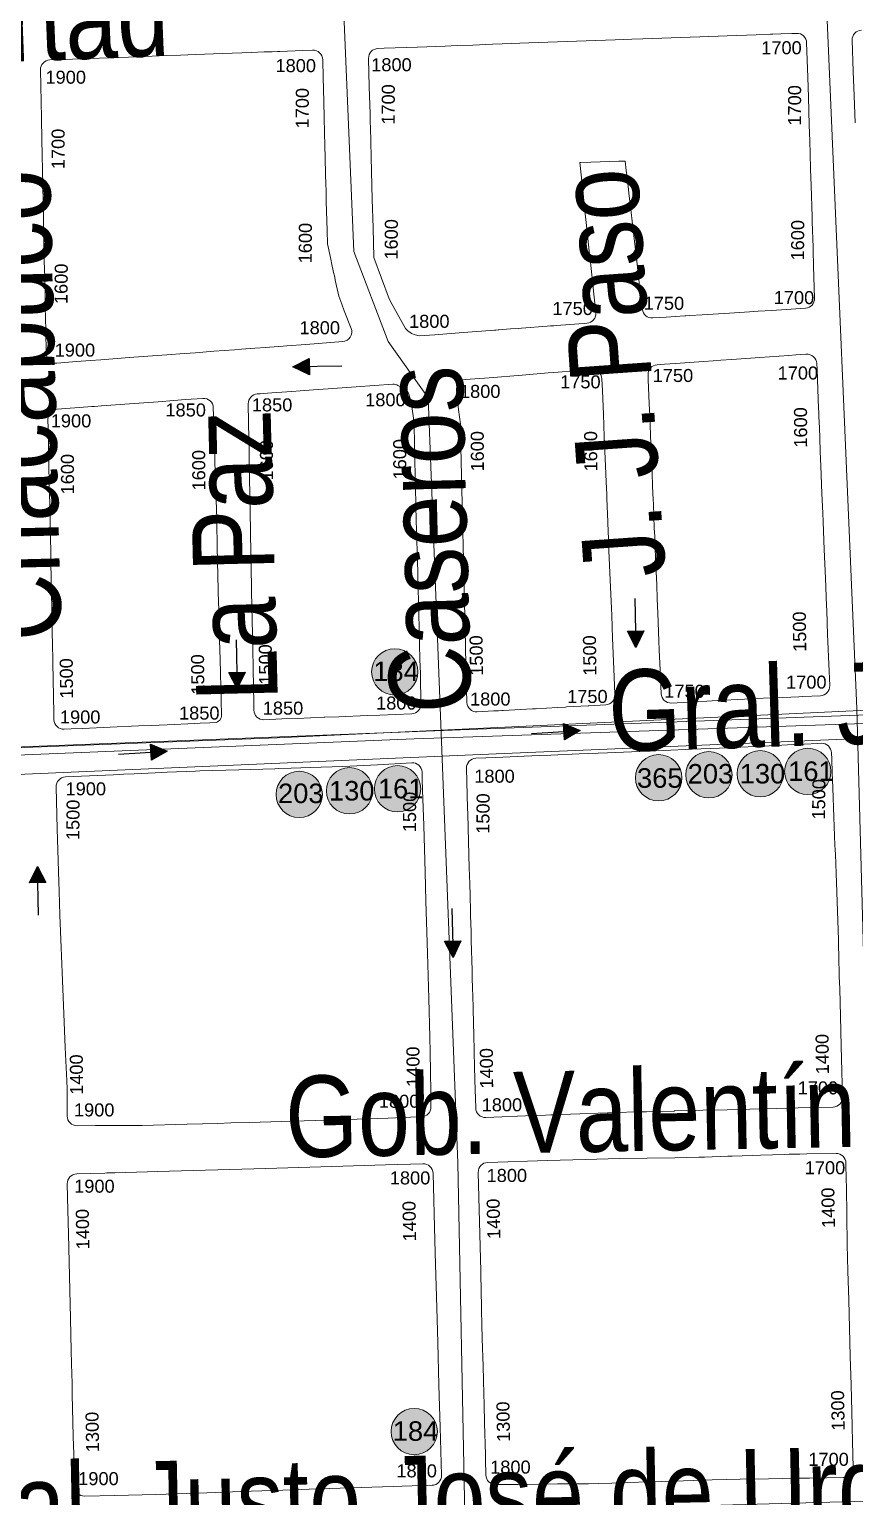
# Model space of a CAD drawing. Header units: millimetres. Extents: x 11558 to 23675, y 49449 to 61482.
# Drawn here: x 19152.1 to 19405.4, y 54871.2 to 55321.9 of the extents above; entities that cross this region are included whole.
import ezdxf

# ---------------------------------------------------------------- set-up
doc = ezdxf.new("R2010")
doc.units = ezdxf.units.MM
for name, color, linetype in [('0. plano base - nombres calles', 22, 'Continuous'), ('0. Plano Base - PLANO', 254, 'Continuous'), ('0. Plano base - sentido calles', 253, 'Continuous'), ('7. puesta en valor CC la lucila', 212, 'Continuous'), ('numeración', 7, 'Continuous')]:
    doc.layers.add(name, color=color, linetype=linetype)
for name, color, linetype, true_color in [('Linea 130 IDA', 7, 'Continuous', 0x26921c), ('linea 161 vuelta', 7, 'Continuous', 0x9d070c), ('Linea 184 IDA', 7, 'Continuous', 0x3d3d3d), ('Linea 184 REGRESO', 7, 'Continuous', 0x18f75b), ('Linea 203 REGRESO', 7, 'Continuous', 0x9e7700), ('Linea 365 REGRESO', 7, 'Continuous', 0xcc3300)]:
    doc.layers.add(name, color=color, linetype=linetype, true_color=true_color)
doc.layers.get('7. puesta en valor CC la lucila').off()
doc.styles.get("Standard").update_dxf_attribs({"font": 'arial.ttf'})

# ---------------------------------------------------------------- blocks, each defined once
blk = doc.blocks.new('MANZANAS')
at = {"layer": '0. Plano Base - PLANO', "color": 0, "linetype": 'Continuous', "lineweight": 5}
blk.add_lwpolyline([(5638886.38, 6179162.59), (5638882.28, 6179169.85), (5638878.62, 6179176.31), (5638873.86, 6179184.73, -0.412522), (5638874.98, 6179188.81)], format="xyb", dxfattribs=at)
for points in [[(5638899.1, 6179105.06), (5638890.25, 6179099.72), (5638886.61, 6179097.52), (5638884.39, 6179096.19), (5638879.09, 6179092.99), (5638871.87, 6179088.64), (5638868.63, 6179086.69), (5638867.62, 6179086.08), (5638867.35, 6179085.91), (5638864.79, 6179084.37), (5638862.4, 6179082.93), (5638858.86, 6179080.79, -0.399185), (5638854.82, 6179081.68), (5638851.26, 6179086.97), (5638845.96, 6179094.81), (5638840.62, 6179102.71), (5638837.04, 6179108.01), (5638835.24, 6179110.68), (5638831.88, 6179115.65), (5638830.77, 6179117.28), (5638829.16, 6179119.68), (5638827.48, 6179118.75), (5638819.9, 6179114.51), (5638817.3, 6179113.02), (5638816.99, 6179112.84), (5638822.26, 6179104.89), (5638822.92, 6179103.89), (5638824.59, 6179101.38), (5638824.79, 6179101.07), (5638827.24, 6179097.38), (5638832.12, 6179090.02), (5638834, 6179087.18), (5638837.25, 6179082.29), (5638839.49, 6179078.91), (5638842.58, 6179074.26, -0.423292), (5638841.66, 6179070.05), (5638841.09, 6179069.7), (5638839.56, 6179068.75), (5638833.72, 6179065.13), (5638832.95, 6179064.65), (5638832.17, 6179064.17), (5638831.29, 6179063.62), (5638824.53, 6179059.44), (5638823.79, 6179058.97), (5638821.66, 6179057.66), (5638818.66, 6179055.8), (5638818.42, 6179055.65), (5638817.82, 6179055.28), (5638817.53, 6179055.1), (5638816.48, 6179054.45), (5638809.3, 6179050), (5638801.88, 6179045.4), (5638797.78, 6179042.86), (5638796.59, 6179042.56), (5638795.38, 6179042.48), (5638794.77, 6179042.55), (5638794.16, 6179042.62), (5638793, 6179042.97), (5638786.02, 6179047.61), (5638784.33, 6179048.74), (5638774.34, 6179057.84), (5638769.91, 6179065.83), (5638765.65, 6179073.53), (5638761.55, 6179080.92), (5638757.2, 6179088.77), (5638754.91, 6179092.91), (5638754.32, 6179093.97), (5638752.96, 6179096.42), (5638748.94, 6179103.68), (5638744.71, 6179111.31, -0.411535), (5638745.86, 6179115.37), (5638747.51, 6179116.31), (5638756.41, 6179121.35), (5638763.81, 6179125.54), (5638766.99, 6179127.34), (5638771.23, 6179129.74), (5638776.49, 6179132.72), (5638779.03, 6179134.16), (5638786.17, 6179138.2), (5638793.87, 6179142.56), (5638801.52, 6179146.89), (5638809.23, 6179151.26), (5638813.75, 6179153.82), (5638816.67, 6179155.47), (5638824.22, 6179159.74), (5638831.86, 6179164.07), (5638839.23, 6179168.24), (5638846.95, 6179172.61), (5638850.82, 6179174.8), (5638851.41, 6179175.14), (5638853.57, 6179176.36), (5638856.48, 6179178.01), (5638857.75, 6179178.73, -0.415692), (5638861.84, 6179177.58), (5638865.72, 6179170.65), (5638867.05, 6179168.27), (5638870.02, 6179162.98), (5638874.16, 6179155.57), (5638876.6, 6179151.21), (5638878.51, 6179147.8), (5638880.81, 6179143.69), (5638883.24, 6179139.35), (5638887.94, 6179130.94), (5638888.59, 6179129.78), (5638888.69, 6179129.59), (5638892.51, 6179122.77), (5638893.4, 6179121.18), (5638894.92, 6179118.47), (5638895.4, 6179117.61), (5638900.17, 6179109.09, -0.40476)], [(5638698.7, 6178985.27), (5638695.27, 6178991.55), (5638693.48, 6178994.83), (5638691.84, 6178997.83), (5638690.44, 6179000.4), (5638687.34, 6179006.09), (5638686.42, 6179007.77), (5638684.92, 6179010.51), (5638682.22, 6179015.47), (5638678.18, 6179022.86), (5638676.4, 6179026.12), (5638673.93, 6179030.65), (5638667.26, 6179042.87), (5638664, 6179048.85), (5638656.95, 6179061.75, -0.409319), (5638658.11, 6179065.8), (5638660.48, 6179067.15), (5638662.39, 6179068.23), (5638667.85, 6179071.33), (5638671.33, 6179073.31), (5638673.97, 6179074.8), (5638681.67, 6179079.17), (5638685.42, 6179081.31), (5638689.23, 6179083.47), (5638692.99, 6179085.6), (5638696.93, 6179087.84), (5638704.31, 6179092.03), (5638711.87, 6179096.32), (5638715.35, 6179098.3), (5638717.46, 6179099.5), (5638718.9, 6179100.32), (5638719.57, 6179100.69), (5638725.69, 6179104.17), (5638728.3, 6179105.65, -0.417714), (5638732.41, 6179104.49), (5638735.1, 6179099.61), (5638736.73, 6179096.66), (5638740.85, 6179089.2), (5638743.41, 6179084.57), (5638744.98, 6179081.72), (5638749.26, 6179073.97), (5638751.07, 6179070.68), (5638751.67, 6179069.61), (5638753.48, 6179066.32), (5638757.78, 6179058.55), (5638759.77, 6179054.93), (5638762.5, 6179051.64), (5638763.18, 6179050.83), (5638763.57, 6179050.35), (5638764.23, 6179049.57), (5638764.82, 6179048.85), (5638765.52, 6179048.01), (5638766.2, 6179047.19), (5638767.3, 6179045.87), (5638767.94, 6179045.09), (5638769.65, 6179043.04), (5638770.24, 6179042.33), (5638772.24, 6179040.55), (5638773.83, 6179039.14), (5638778.19, 6179035.27, -0.502204), (5638777.78, 6179030.47), (5638768.13, 6179024.51), (5638763.13, 6179021.41), (5638762.21, 6179020.84), (5638758.61, 6179018.61), (5638757.63, 6179018.01), (5638754.75, 6179016.23), (5638751.3, 6179014.09), (5638749.43, 6179012.93), (5638744.04, 6179009.6), (5638739.24, 6179006.63), (5638736.48, 6179004.92), (5638735.17, 6179004.11), (5638732.97, 6179002.75), (5638729.19, 6179000.41), (5638721.88, 6178995.89), (5638714.42, 6178991.27), (5638711.76, 6178989.63), (5638708.07, 6178987.35), (5638702.91, 6178984.15, -0.430232)], [(5638910.93, 6179089.98), (5638913.91, 6179084.75), (5638916.88, 6179079.57), (5638917.41, 6179078.64), (5638918.1, 6179077.43), (5638919.82, 6179074.43), (5638921.27, 6179071.89), (5638923.46, 6179068.05), (5638925.62, 6179064.28), (5638929.81, 6179056.95), (5638932.83, 6179051.67), (5638934.18, 6179049.31), (5638938.39, 6179041.94), (5638942.75, 6179034.31), (5638946.97, 6179026.93), (5638947.63, 6179025.78), (5638951.39, 6179019.19), (5638952.42, 6179017.38), (5638955.86, 6179011.37), (5638959.14, 6179005.63, -0.413696), (5638958.03, 6179001.54), (5638953.39, 6178998.88), (5638952.29, 6178998.25), (5638945.78, 6178994.51), (5638942.89, 6178992.83), (5638937.84, 6178989.88), (5638930.67, 6178985.66), (5638927.89, 6178984.02), (5638924.77, 6178982.19), (5638923.11, 6178981.21), (5638918.48, 6178978.49, -0.417763), (5638914.36, 6178979.58), (5638910.77, 6178985.84), (5638909.68, 6178987.75), (5638907.72, 6178991.17), (5638906.3, 6178993.65), (5638902.07, 6179001.05), (5638899.86, 6179004.89), (5638897.74, 6179008.61), (5638895.72, 6179012.13), (5638893.34, 6179016.28), (5638891.14, 6179020.13), (5638890.34, 6179021.52), (5638889.05, 6179023.77), (5638885.39, 6179030.18), (5638884.71, 6179031.36), (5638882.71, 6179034.86), (5638880.56, 6179038.61), (5638876.23, 6179046.17), (5638874.88, 6179048.52), (5638871.83, 6179053.85), (5638870.08, 6179056.9), (5638866.36, 6179063.4), (5638865.65, 6179064.64, -0.405683), (5638866.69, 6179068.69), (5638868.63, 6179069.87), (5638871.51, 6179071.64), (5638878.89, 6179076.15), (5638881.39, 6179077.68), (5638883.41, 6179078.92), (5638886.27, 6179080.67), (5638893.6, 6179085.16), (5638901.25, 6179089.84), (5638903.06, 6179090.95), (5638905.69, 6179092.56), (5638905.84, 6179092.65, -0.423027), (5638910.01, 6179091.58)], [(5638862.69, 6178949.72), (5638856.93, 6178960.19), (5638854.69, 6178964.27), (5638854.34, 6178964.9), (5638852.06, 6178969.05), (5638847.94, 6178976.55), (5638847.93, 6178976.58), (5638845.59, 6178980.83), (5638843.73, 6178984.2), (5638843.72, 6178984.23), (5638839.54, 6178991.83), (5638835.37, 6178999.39), (5638831.14, 6179007.09), (5638827.02, 6179014.58), (5638824.91, 6179018.42), (5638822.49, 6179022.84), (5638821.97, 6179023.78), (5638821.49, 6179024.65), (5638818.95, 6179028.36), (5638815.7, 6179033.33, -0.419868), (5638816.61, 6179037.51), (5638822.74, 6179041.35), (5638831.38, 6179046.77), (5638838.19, 6179051.04), (5638840.79, 6179052.67), (5638844.85, 6179055.21), (5638848.11, 6179057.26), (5638849.44, 6179058.09, -0.425853), (5638853.63, 6179057.04), (5638854.49, 6179055.55), (5638855.49, 6179053.8), (5638857.87, 6179049.65), (5638859.05, 6179047.6), (5638862.53, 6179041.52), (5638864.69, 6179037.75), (5638867.01, 6179033.7), (5638869.4, 6179029.52), (5638871.33, 6179026.16), (5638871.96, 6179025.06), (5638875.51, 6179018.86), (5638877.06, 6179016.16), (5638877.96, 6179014.6), (5638879.86, 6179011.27), (5638884.41, 6179003.33), (5638888.69, 6178995.86), (5638889.8, 6178993.94), (5638893.27, 6178987.88), (5638898.04, 6178979.56), (5638899.18, 6178977.56), (5638901.92, 6178972.79, -0.410214), (5638900.84, 6178968.72), (5638896.38, 6178966.08), (5638896.19, 6178965.96), (5638890.47, 6178962.58), (5638890.24, 6178962.44), (5638888.06, 6178961.15), (5638885.2, 6178959.46), (5638882.54, 6178957.88), (5638882.25, 6178957.71), (5638881.44, 6178957.23), (5638873.67, 6178952.63), (5638873.36, 6178952.45), (5638872.44, 6178951.9), (5638871.2, 6178951.17), (5638866.84, 6178948.59, -0.423558)], [(5638814.64, 6178919.02), (5638809.86, 6178916.29, -0.420624), (5638805.74, 6178917.47), (5638804.7, 6178919.38), (5638799.71, 6178928.56), (5638796.62, 6178934.26), (5638792.59, 6178941.68), (5638788.37, 6178949.45), (5638784.38, 6178956.8), (5638780.16, 6178964.58), (5638776.07, 6178972.1), (5638771.88, 6178979.83), (5638769.49, 6178984.22), (5638767.9, 6178987.15), (5638763.66, 6178994.97), (5638763.52, 6178995.21), (5638760.84, 6179000.15, -0.398814), (5638761.91, 6179004.14), (5638762.47, 6179004.49), (5638762.64, 6179004.59), (5638763.43, 6179005.08), (5638765.73, 6179006.49), (5638770.93, 6179009.68), (5638773.14, 6179011.03), (5638776.63, 6179013.18), (5638780.49, 6179015.54), (5638787.8, 6179020.03), (5638797.42, 6179025.93, -0.140385), (5638799.01, 6179026.38), (5638801.11, 6179026.36, -0.119834), (5638802.49, 6179026.02), (5638802.55, 6179025.98, -0.09008), (5638803.39, 6179025.32), (5638805.36, 6179023.11), (5638807.05, 6179020.79), (5638808.8, 6179018.35), (5638812.11, 6179012.25), (5638816.41, 6179004.33), (5638820.59, 6178996.78), (5638821.13, 6178995.81), (5638824.79, 6178989.18), (5638829.06, 6178981.48), (5638831.08, 6178977.83), (5638833.2, 6178973.99), (5638837.37, 6178966.46), (5638838.89, 6178963.71), (5638841.54, 6178958.93), (5638843.83, 6178954.78), (5638845.93, 6178950.99), (5638847.49, 6178948.17), (5638849.16, 6178945.16), (5638850.42, 6178942.88, -0.410158), (5638849.28, 6178938.83), (5638844.91, 6178936.33), (5638840.72, 6178933.93), (5638837.4, 6178932.04), (5638829.79, 6178927.68), (5638826.05, 6178925.54), (5638825.9, 6178925.46), (5638822.27, 6178923.39), (5638818.76, 6178921.38)], [(5638709.53, 6178971.61), (5638717.58, 6178976.58), (5638718.65, 6178977.25), (5638719.08, 6178977.51), (5638719.3, 6178977.65), (5638721.14, 6178978.79), (5638728.51, 6178983.34), (5638736, 6178987.97), (5638740.12, 6178990.52), (5638743.13, 6178992.39), (5638747.69, 6178995.21, -0.427725), (5638751.89, 6178994.12), (5638754.14, 6178990.09), (5638756.46, 6178985.91), (5638757.43, 6178984.16), (5638759.97, 6178979.61), (5638764.32, 6178971.88), (5638768.5, 6178964.41), (5638769.05, 6178963.41), (5638772.65, 6178956.84), (5638776.9, 6178949.08), (5638781.11, 6178941.41), (5638781.63, 6178940.47), (5638785.05, 6178934.26), (5638789.37, 6178926.45), (5638795.53, 6178915.32), (5638796.15, 6178914.2), (5638796.93, 6178912.8), (5638797.86, 6178911.11), (5638797.95, 6178910.7), (5638797.9, 6178909.86), (5638797.54, 6178909.1), (5638797.25, 6178908.78), (5638795.57, 6178907.8), (5638792.98, 6178906.28), (5638791.53, 6178905.43), (5638784.22, 6178901.21), (5638779.92, 6178898.74), (5638776.61, 6178896.83), (5638769.01, 6178892.45), (5638761.65, 6178888.21), (5638758.69, 6178886.5), (5638756.78, 6178885.4, -0.421264), (5638752.65, 6178886.57), (5638751.66, 6178888.39), (5638744.34, 6178901.82), (5638741.11, 6178907.74), (5638740.3, 6178909.24), (5638736.15, 6178916.86), (5638732.11, 6178924.27), (5638729.38, 6178929.28), (5638728.11, 6178931.62), (5638723.45, 6178940.18), (5638720.91, 6178944.84), (5638719.53, 6178947.37), (5638717.75, 6178950.64), (5638715.35, 6178955.05), (5638711.33, 6178962.43), (5638708.48, 6178967.61, -0.399227)], [(5638922.51, 6178840.43), (5638918.35, 6178847.94), (5638916.22, 6178851.79), (5638914.37, 6178855.13), (5638911.29, 6178860.7), (5638910.23, 6178862.62), (5638907.42, 6178867.7), (5638906.01, 6178870.24), (5638904.52, 6178872.94), (5638903.32, 6178875.11), (5638902.49, 6178876.59), (5638902.02, 6178877.44), (5638897.64, 6178885.36), (5638896.85, 6178886.78), (5638896.28, 6178887.81), (5638893.89, 6178892.12), (5638893.29, 6178893.19), (5638890.9, 6178897.5), (5638889.16, 6178900.64), (5638886.74, 6178905), (5638884.83, 6178908.43), (5638880.8, 6178915.7), (5638878.68, 6178919.52), (5638877.9, 6178920.92), (5638871.9, 6178931.74, -0.410248), (5638873.03, 6178935.79), (5638878.33, 6178938.83), (5638885.86, 6178943.15), (5638889.95, 6178945.49), (5638892.99, 6178947.23), (5638900.58, 6178951.58), (5638908.09, 6178955.88), (5638923.15, 6178964.51), (5638930.69, 6178968.83), (5638937.97, 6178973.04), (5638941.73, 6178975.22), (5638945.59, 6178977.46), (5638953, 6178981.75), (5638957.53, 6178984.37), (5638960.51, 6178986.1), (5638964.06, 6178988.16), (5638965.02, 6178988.72, -0.416721), (5638969.13, 6178987.6), (5638970.12, 6178985.87), (5638972.18, 6178982.25), (5638974.45, 6178978.24), (5638978.91, 6178970.4), (5638983.19, 6178962.87), (5638984.59, 6178960.41), (5638987.44, 6178955.39), (5638996.08, 6178940.14), (5638997.5, 6178937.58), (5638998.44, 6178935.87), (5638999.89, 6178933.26), (5639002.96, 6178927.7), (5639004.77, 6178924.45), (5639008.86, 6178917.07), (5639013.35, 6178908.96), (5639015.15, 6178905.71), (5639020.9, 6178895.33, -0.415985), (5639019.72, 6178891.24), (5639014.12, 6178888.19), (5639010.37, 6178886.1), (5639007.35, 6178884.41), (5639004.41, 6178882.79), (5638999.85, 6178880.28), (5638994.89, 6178877.54), (5638991.29, 6178875.55), (5638984.71, 6178871.93), (5638977.11, 6178867.74), (5638977.04, 6178867.7), (5638969.53, 6178863.55), (5638966.9, 6178862.1), (5638961.62, 6178859.19), (5638946.72, 6178850.71), (5638945.88, 6178850.23), (5638943.93, 6178849.13), (5638942.59, 6178848.36), (5638939.31, 6178846.5), (5638926.62, 6178839.27, -0.417649)], [(5638763.87, 6178872.57), (5638776.68, 6178880), (5638778.24, 6178880.9), (5638779.31, 6178881.52), (5638782.18, 6178883.19), (5638787.77, 6178886.43), (5638790.89, 6178888.24), (5638798.47, 6178892.56), (5638799.69, 6178893.26), (5638810.09, 6178899.06), (5638819.74, 6178904.46), (5638820.72, 6178905), (5638824.13, 6178906.91), (5638829.36, 6178909.83), (5638837.96, 6178914.64), (5638847.18, 6178920.08), (5638856.19, 6178925.48, -0.422992), (5638860.35, 6178924.37), (5638861.43, 6178922.44), (5638863.08, 6178919.49), (5638868.34, 6178910.08), (5638873.6, 6178900.66), (5638875.33, 6178897.57), (5638877.5, 6178893.68), (5638879.71, 6178889.71), (5638884.3, 6178881.45), (5638887.43, 6178875.82), (5638894.22, 6178863.59), (5638899.98, 6178853.21), (5638902.18, 6178849.24), (5638905.17, 6178843.7), (5638907.91, 6178838.61), (5638908.74, 6178837.06), (5638909.11, 6178836.38), (5638910.19, 6178834.38, -0.408259), (5638909.02, 6178830.34), (5638907.99, 6178829.76), (5638900.11, 6178825.3), (5638897.25, 6178823.69), (5638889.16, 6178819.12), (5638880.63, 6178814.29), (5638871.65, 6178809.27), (5638862.89, 6178804.42), (5638857.93, 6178801.67), (5638854.43, 6178799.73), (5638846.22, 6178795.18), (5638834.15, 6178788.5), (5638830.3, 6178786.47), (5638821.44, 6178781.8), (5638816.43, 6178779.16, -0.414033), (5638812.38, 6178780.42), (5638808.49, 6178787.8), (5638807.26, 6178789.95), (5638802.17, 6178798.82), (5638797.02, 6178807.81), (5638791.93, 6178816.71), (5638788.14, 6178823.3), (5638786.96, 6178825.37), (5638781.93, 6178834.14), (5638778.37, 6178840.53), (5638776.94, 6178843.1), (5638769.02, 6178857.29), (5638762.76, 6178868.52, -0.40934)], [(5639031.19, 6178877.81), (5639033.63, 6178873.29), (5639034.71, 6178871.27), (5639038.86, 6178863.58), (5639043.04, 6178855.81), (5639047.03, 6178848.61), (5639051.34, 6178840.83), (5639055.48, 6178833.37), (5639059.75, 6178825.67), (5639063.98, 6178818.04), (5639067.98, 6178810.82), (5639070.23, 6178806.77), (5639072.39, 6178802.87), (5639076.29, 6178795.84, -0.41778), (5639075.09, 6178791.75), (5639065.82, 6178786.75), (5639062.49, 6178784.96), (5639054.79, 6178780.81), (5639047.12, 6178776.68), (5639039.64, 6178772.54), (5639031.96, 6178768.23), (5639026, 6178764.88), (5639022.91, 6178763.14), (5639016.88, 6178759.76), (5639012.75, 6178757.44), (5639009.22, 6178755.46), (5639006.49, 6178754), (5639001.6, 6178751.39), (5638999.33, 6178750.19), (5638998.06, 6178749.52), (5638994.2, 6178747.46), (5638992.98, 6178746.82), (5638987.42, 6178743.87), (5638986.41, 6178743.33), (5638982.84, 6178741.43), (5638981.29, 6178740.61, -0.409198), (5638977.26, 6178741.81), (5638977.01, 6178742.26), (5638975.2, 6178745.53), (5638974.22, 6178747.32), (5638969.52, 6178755.8), (5638966.73, 6178760.85), (5638965.24, 6178763.54), (5638963.13, 6178767.36), (5638961.06, 6178771.11), (5638957, 6178778.46), (5638954.88, 6178782.31), (5638952.81, 6178786.07), (5638952.29, 6178787), (5638947.44, 6178795.81), (5638946.99, 6178796.64), (5638932.35, 6178823.21, -0.412495), (5638933.51, 6178827.28), (5638949.53, 6178836.23), (5638959.73, 6178841.92), (5638968.83, 6178846.95), (5638983.8, 6178854.97), (5638990.28, 6178858.58), (5638991.75, 6178859.41), (5638998, 6178862.92), (5638999.22, 6178863.61), (5639004.59, 6178866.62), (5639006.78, 6178867.86), (5639013.18, 6178871.46), (5639014.42, 6178872.16), (5639017.35, 6178873.74), (5639019.23, 6178874.75), (5639027.13, 6178879.02, -0.41461)], [(5638823.16, 6178766), (5638830.66, 6178770.18), (5638831.24, 6178770.5), (5638833.35, 6178771.68), (5638842.11, 6178776.56), (5638844.8, 6178778.06), (5638873.88, 6178794.26), (5638894.51, 6178805.76), (5638905.98, 6178812.15), (5638916.05, 6178817.76, -0.414707), (5638920.14, 6178816.59), (5638930.15, 6178798.54), (5638933.7, 6178792.14), (5638940.2, 6178780.45), (5638945.36, 6178771.17), (5638951.75, 6178759.67), (5638958.03, 6178748.39), (5638965.2, 6178735.48, -0.412851), (5638964.05, 6178731.41), (5638956.02, 6178726.9), (5638953.67, 6178725.58), (5638942.19, 6178719.13), (5638931.18, 6178712.94), (5638926.89, 6178710.52), (5638912.84, 6178702.63), (5638910.59, 6178701.37), (5638903.71, 6178697.5), (5638890.1, 6178689.85), (5638879.13, 6178683.74), (5638870.92, 6178679.28, -0.41172), (5638866.87, 6178680.46), (5638865.74, 6178682.5), (5638863.88, 6178685.84), (5638862.03, 6178689.2), (5638859.41, 6178693.96), (5638853.17, 6178705.29), (5638851.47, 6178708.38), (5638850.17, 6178710.75), (5638848.62, 6178713.56), (5638846.75, 6178716.95), (5638841.95, 6178725.69), (5638829.4, 6178748.48), (5638825.87, 6178754.88), (5638821.99, 6178761.93, -0.412687)]]:
    blk.add_lwpolyline(points, format="xyb", close=True, dxfattribs=at)
blk = doc.blocks.new('130 ida')
at = {"layer": 'Linea 130 IDA', "lineweight": 211, "true_color": 0xededed}
h = blk.add_hatch(color=7, dxfattribs=at)
h.dxf.hatch_style = 1
edge = h.paths.add_edge_path()
edge.add_arc((0, 0), 7.11, 0, 360)
at = {"layer": 'Linea 130 IDA', "lineweight": 9}
blk.add_circle((0, 0), 7.11, dxfattribs=at)
at = {"layer": 'Linea 130 IDA', "lineweight": 211, "insert": (-6.31, 3.02), "char_height": 6, "attachment_point": 1}
blk.add_mtext_dynamic_manual_height_columns('130', width=19.512, gutter_width=12.5, heights=[0], dxfattribs=at)
blk = doc.blocks.new('161vuelta')
at = {"layer": 'linea 161 vuelta', "lineweight": 211, "true_color": 0xededed}
h = blk.add_hatch(color=7, dxfattribs=at)
h.dxf.hatch_style = 1
edge = h.paths.add_edge_path()
edge.add_arc((0, 0), 7.11, 0, 360)
at = {"layer": 'linea 161 vuelta', "lineweight": 9}
blk.add_circle((0, 0), 7.11, dxfattribs=at)
at = {"layer": 'linea 161 vuelta', "lineweight": 9, "insert": (-6.03, 3.07), "char_height": 6, "attachment_point": 1}
blk.add_mtext_dynamic_manual_height_columns('161', width=16.4579, gutter_width=12.5, heights=[0], dxfattribs=at)
blk = doc.blocks.new('184 ida')
at = {"layer": 'Linea 184 IDA', "lineweight": 211, "true_color": 0xededed}
h = blk.add_hatch(color=7, dxfattribs=at)
h.dxf.hatch_style = 1
edge = h.paths.add_edge_path()
edge.add_arc((0, 0), 7.11, 0, 360)
at = {"layer": 'Linea 184 IDA', "lineweight": 9}
blk.add_circle((0, 0), 7.11, dxfattribs=at)
at = {"layer": 'Linea 184 IDA', "lineweight": 15, "insert": (-6.6, 3.17), "char_height": 6, "attachment_point": 1}
blk.add_mtext_dynamic_manual_height_columns('184', width=16.4579, gutter_width=12.5, heights=[0], dxfattribs=at)
blk = doc.blocks.new('203 vuelta')
at = {"layer": 'Linea 203 REGRESO', "lineweight": 211, "true_color": 0xededed}
h = blk.add_hatch(color=7, dxfattribs=at)
h.dxf.hatch_style = 1
edge = h.paths.add_edge_path()
edge.add_arc((0, 0), 7.11, 0, 360)
at = {"layer": 'Linea 203 REGRESO', "lineweight": 9}
blk.add_circle((0, 0), 7.11, dxfattribs=at)
at = {"layer": 'Linea 203 REGRESO', "lineweight": 15, "insert": (-6.52, 3.31), "char_height": 6, "attachment_point": 1}
blk.add_mtext_dynamic_manual_height_columns('203', width=16.4579, gutter_width=12.5, heights=[0], dxfattribs=at)
blk = doc.blocks.new('365 vuelta')
at = {"layer": 'Linea 365 REGRESO', "lineweight": 211, "true_color": 0xededed}
h = blk.add_hatch(color=7, dxfattribs=at)
h.dxf.hatch_style = 1
edge = h.paths.add_edge_path()
edge.add_arc((0, 0), 7.11, 0, 360)
at = {"layer": 'Linea 365 REGRESO', "lineweight": 9}
blk.add_circle((0, 0), 7.11, dxfattribs=at)
at = {"layer": 'Linea 365 REGRESO', "lineweight": 211, "insert": (-6.65, 2.93), "char_height": 6, "attachment_point": 1}
blk.add_mtext_dynamic_manual_height_columns('365', width=11.0529, gutter_width=12.5, heights=[0], dxfattribs=at)

msp = doc.modelspace()

# ---------------------------------------------------------------- hatches: boundary and pattern name
at = {"layer": '0. Plano base - sentido calles', "linetype": 'Continuous', "lineweight": 25, "ltscale": 2, "true_color": 0x1a1a1a}
h = msp.add_hatch(color=250, dxfattribs=at)
h.dxf.hatch_style = 1
h.paths.add_polyline_path([(19233, 55218.23), (19238.04, 55215.82), (19237.99, 55218.32)])
h.paths.add_polyline_path([(19233, 55218.23), (19237.99, 55218.32), (19237.95, 55220.82)])
h = msp.add_hatch(color=250, dxfattribs=at)
h.dxf.hatch_style = 1
h.paths.add_polyline_path([(19338.29, 55132.1), (19340.68, 55137.15), (19338.18, 55137.09)])
h.paths.add_polyline_path([(19338.29, 55132.1), (19338.18, 55137.09), (19335.68, 55137.04)])
h = msp.add_hatch(color=250, dxfattribs=at)
h.dxf.hatch_style = 1
h.paths.add_polyline_path([(19215.92, 55119.45), (19218.31, 55124.51), (19215.81, 55124.45)])
h.paths.add_polyline_path([(19215.92, 55119.45), (19215.81, 55124.45), (19213.31, 55124.4)])
h = msp.add_hatch(color=250, dxfattribs=at)
h.dxf.hatch_style = 1
h.paths.add_polyline_path([(19321.16, 55106.53), (19316.02, 55108.72), (19316.17, 55106.23)])
h.paths.add_polyline_path([(19321.16, 55106.53), (19316.17, 55106.23), (19316.32, 55103.73)])
h = msp.add_hatch(color=250, dxfattribs=at)
h.dxf.hatch_style = 1
h.paths.add_polyline_path([(19194.39, 55100.21), (19189.25, 55102.4), (19189.4, 55099.9)])
h.paths.add_polyline_path([(19194.39, 55100.21), (19189.4, 55099.9), (19189.55, 55097.41)])
h = msp.add_hatch(color=250, dxfattribs=at)
h.dxf.hatch_style = 1
h.paths.add_polyline_path([(19154.54, 55064.82), (19152.14, 55059.76), (19154.64, 55059.82)])
h.paths.add_polyline_path([(19154.54, 55064.82), (19154.64, 55059.82), (19157.14, 55059.87)])
h = msp.add_hatch(color=250, dxfattribs=at)
h.dxf.hatch_style = 1
h.paths.add_polyline_path([(19282.14, 55036.86), (19284.52, 55041.92), (19282.02, 55041.86)])
h.paths.add_polyline_path([(19282.14, 55036.86), (19282.02, 55041.86), (19279.53, 55041.81)])

# ---------------------------------------------------------------- linework, layer by layer
at = {"layer": '0. Plano base - sentido calles', "color": 250, "linetype": 'Continuous', "lineweight": 25, "ltscale": 2, "true_color": 0x1a1a1a}
for points in [[(19247.99, 55218.48), (19233, 55218.23), (19237.95, 55220.82), (19238.04, 55215.82), (19233, 55218.23)], [(19337.96, 55147.09), (19338.29, 55132.1), (19335.68, 55137.04), (19340.68, 55137.15), (19338.29, 55132.1)], [(19215.59, 55134.45), (19215.92, 55119.45), (19213.31, 55124.4), (19218.31, 55124.51), (19215.92, 55119.45)], [(19306.18, 55105.62), (19321.16, 55106.53), (19316.32, 55103.73), (19316.02, 55108.72), (19321.16, 55106.53)], [(19179.42, 55099.3), (19194.39, 55100.21), (19189.55, 55097.41), (19189.25, 55102.4), (19194.39, 55100.21)], [(19154.86, 55049.82), (19154.54, 55064.82), (19157.14, 55059.87), (19152.14, 55059.76), (19154.54, 55064.82)], [(19281.8, 55051.86), (19282.14, 55036.86), (19279.53, 55041.81), (19284.52, 55041.92), (19282.14, 55036.86)]]:
    msp.add_lwpolyline(points, dxfattribs=at)
at = {"layer": 'Linea 130 IDA', "lineweight": 15}
msp.add_lwpolyline([(17719.85, 55041.94), (18496.71, 55071.93), (18849.22, 55086.71), (19270.22, 55104.01), (19672.86, 55117.74), (19652.52, 54760.03), (19638.02, 54524.72), (19626.45, 54303.69), (19619.32, 54239.28), (19594.64, 53998.01)], dxfattribs=at)
at = {"layer": 'linea 161 vuelta', "lineweight": 15}
msp.add_lwpolyline([(16377.73, 54990.61), (16669.3, 55001.24), (16932.55, 55011.67), (17180.19, 55020.92), (17380.77, 55027.58), (17524.55, 55044.5), (17631.36, 55047.33), (17719.89, 55044.23), (17883.27, 55051.21), (18139.01, 55062.11), (18475.66, 55074.32), (18885.17, 55091.23), (19228.11, 55104.31), (19439.91, 55114.21), (19611.13, 55120.88), (19764.84, 55124.7), (19906.17, 55129.23), (20013.12, 55131.85), (20354.35, 55141.12)], dxfattribs=at)
at = {"layer": 'Linea 184 IDA', "lineweight": 15}
msp.add_lwpolyline([(16878.08, 55675.73), (16878.08, 55675.73), (17560.61, 55699.89), (18038.89, 55717.75), (18690.12, 55742.26), (19230.3, 55762.91), (19236.52, 55614.09), (19251.64, 55253.73), (19262.26, 55226.04), (19274.53, 55208.74), (19283.65, 54973.8), (19287.89, 54757.11), (19014.44, 54750.37), (18782.58, 54745.19), (18798.61, 54167.16), (18802.28, 53937.09), (19426.76, 53949.15), (19593.58, 53953.2), (19584.37, 53851.92), (19560.85, 53617.56), (19560.94, 53604.07), (19532.14, 53324.74)], dxfattribs=at)
at = {"layer": 'Linea 184 REGRESO', "lineweight": 15}
msp.add_lwpolyline([(18925.72, 54068.75), (18922.92, 54234.62), (18918.46, 54436.58), (18911.58, 54637.9), (18907.37, 54799.57), (18905.84, 54856.34), (19338.26, 54867.96), (19412.79, 54869.99), (19406.06, 55113.31), (19396.81, 55329.57), (19392.8, 55476.76), (19078.64, 55459.12), (18743.66, 55443.55), (18743.13, 55591.1), (18726.44, 56046.68), (18224.33, 56024.77), (17468.49, 55994.84), (17081.69, 55981.68), (16780.07, 55969.7), (16774.1, 56072.01)], dxfattribs=at)
at = {"layer": 'Linea 203 REGRESO', "lineweight": 15}
msp.add_lwpolyline([(17523.21, 55037.23), (17631.24, 55039.57), (17719.9, 55035.95), (17846.79, 55041.18), (18019.71, 55047.33), (18167.44, 55053.52), (18398.27, 55061.31), (18594.41, 55069.53), (18686.01, 55073.37), (18908.07, 55082.84), (19037.84, 55088.37), (19150.67, 55093.18), (19290.54, 55099.15), (19414.38, 55104.43), (19525.71, 55108.38), (19669.66, 55114.37)], dxfattribs=at)
at = {"layer": 'Linea 365 REGRESO', "lineweight": 15}
msp.add_lwpolyline([(17522.85, 55044.67), (17632.3, 55047.53), (17720.14, 55044.85), (17843.19, 55048.99), (18006.45, 55055.67), (18165.07, 55061.51), (18394.21, 55070.89), (18589.35, 55078.19), (18681.42, 55082.14), (18899.54, 55091.11), (19027.41, 55096.32), (19149.73, 55101.53), (19289.76, 55106.95), (19414.99, 55111.54), (19526.4, 55114.7), (19674.05, 55121.11)], dxfattribs=at)

# ---------------------------------------------------------------- block references
at = {"layer": '0. Plano Base - PLANO', "color": 28, "lineweight": 5, "true_color": 0x0d0d0d, "rotation": 332.5463477508169}
msp.add_blockref('MANZANAS', (-7833237.48, -2828296.13), dxfattribs=at)
at = {"layer": '7. puesta en valor CC la lucila', "color": 250, "lineweight": 30, "rotation": 332.5463477508169}
msp.add_blockref('MANZANAS', (-7833237.48, -2828296.13), dxfattribs=at)
at = {"layer": 'Linea 130 IDA', "lineweight": 15}
for p in [(19376.45, 55093.28), (19250.36, 55088.04)]:
    msp.add_blockref('130 ida', p, dxfattribs=at)
at = {"layer": 'linea 161 vuelta', "lineweight": 15}
for p in [(19391.04, 55094), (19265.1, 55088.66)]:
    msp.add_blockref('161vuelta', p, dxfattribs=at)
at = {"layer": 'Linea 184 IDA', "lineweight": 15}
for p in [(19264.25, 55124.57), (19270.23, 54891.22)]:
    msp.add_blockref('184 ida', p, dxfattribs=at)
at = {"layer": 'Linea 203 REGRESO', "lineweight": 15}
for p in [(19360.69, 55092.96), (19234.93, 55086.95)]:
    msp.add_blockref('203 vuelta', p, dxfattribs=at)
at = {"layer": 'Linea 365 REGRESO', "lineweight": 15}
msp.add_blockref('365 vuelta', (19345.26, 55092.05), dxfattribs=at)

# ---------------------------------------------------------------- texts
at = {"layer": '0. plano base - nombres calles', "color": 250, "lineweight": 15, "true_color": 0x1a1a1a, "char_height": 25, "attachment_point": 1}
for s, width, insert, rotation in [('{\\fArial Narrow|b0|i0|c0|p34;Libertad}', 329.255, (19090.9, 55334.77), 2.2794), ('{\\fArial Narrow|b0|i0|c0|p34;Chacabuco}', 329.255, (19136.95, 55133.65), 91.4248), ('{\\fArial Narrow|b0|i0|c0|p34;J. J. Paso}', 329.255, (19322.48, 55152.59), 94.0022), ('{\\fArial Narrow|b0|i0|c0|p34;Caseros}', 329.255, (19262.73, 55111.59), 91.4248), ('{\\fArial Narrow|b0|i0|c0|p34;La Paz}', 329.255, (19203.36, 55115.26), 91.4248), ('{\\fArial Narrow|b0|i0|c0|p34;Gral. José de San Martín}', 329.255, (19329.45, 55125.02), 1.779), ('{\\fArial Narrow|b0|i0|c0|p34;Gob. Valentín Vergara}', 329.255, (19230.4, 55000.38), 1.0836), ('{\\fArial Narrow|b0|i0|c0|p34;Gral. Justo José de Urquiza}', 372.0533, (19115.13, 54880.6), 1.1766)]:
    msp.add_mtext_dynamic_manual_height_columns(s, width=width, gutter_width=12.5, heights=[0], dxfattribs=dict(at, insert=insert, rotation=rotation))
at = {"layer": 'numeración', "color": 251, "true_color": 0x606162, "char_height": 4, "attachment_point": 1}
for s, insert in [('1700', (19376.74, 55318.27)), ('1800', (19227.64, 55312.77)), ('1800', (19257.02, 55313.05)), ('1900', (19157.03, 55309.22)), ('1750', (19340.66, 55239.78)), ('1700', (19380.59, 55241.53)), ('1750', (19312.64, 55238.17)), ('1800', (19235.01, 55232.28)), ('1800', (19268.64, 55234.24)), ('1900', (19159.85, 55225.4)), ('1750', (19343.43, 55217.6)), ('1700', (19381.77, 55218.37)), ('1800', (19284.26, 55212.71)), ('1750', (19315.01, 55215.65)), ('1850', (19220.38, 55208.58)), ('1800', (19255.17, 55210.15)), ('1900', (19158.66, 55203.67)), ('1850', (19193.85, 55207.01)), ('1700', (19384.37, 55123.42)), ('1800', (19287.36, 55118.22)), ('1750', (19317.16, 55119.02)), ('1750', (19346.96, 55120.62)), ('1850', (19198.03, 55113.92)), ('1850', (19223.73, 55115.43)), ('1800', (19258.52, 55117)), ('1900', (19161.46, 55112.72)), ('1800', (19288.66, 55094.53)), ('1900', (19163.19, 55090.65)), ('1700', (19387.94, 54998.8)), ('1900', (19165.77, 54992.03)), ('1800', (19259.37, 54994.7)), ('1800', (19290.93, 54993.6)), ('1700', (19390.11, 54974.28)), ('1800', (19262.73, 54971.15)), ('1800', (19292.44, 54971.9)), ('1900', (19165.84, 54968.6)), ('1700', (19391.21, 54884.71)), ('1800', (19264.76, 54881.17)), ('1800', (19293.54, 54882.32)), ('1900', (19167.08, 54878.78))]:
    msp.add_mtext_dynamic_manual_height_columns(s, width=16.0314, gutter_width=12.5, heights=[0], dxfattribs=dict(at, insert=insert))
for s, insert, rotation in [('1700', (19233.84, 55291.49), 89.8812), ('1700', (19260.24, 55292.64), 89.8812), ('1700', (19384.98, 55292.36), 89.8812), ('1700', (19158.89, 55278.98), 89.8812), ('1600', (19234.73, 55250.07), 89.5961), ('1600', (19261.13, 55251.22), 89.5961), ('1600', (19385.87, 55250.95), 89.5961), ('1600', (19159.79, 55237.56), 89.5961), ('1600', (19386.85, 55193.42), 90.2684), ('1600', (19222.9, 55183.35), 90.2684), ('1600', (19263.81, 55183.66), 90.2684), ('1600', (19287.62, 55186.1), 90.2684), ('1600', (19322.43, 55186.1), 90.2684), ('1600', (19161.81, 55179.06), 90.2684), ('1600', (19202.11, 55180.28), 90.2684), ('1500', (19386.57, 55130.67), 90.6681), ('1500', (19222.62, 55120.6), 90.6681), ('1500', (19287.34, 55123.35), 90.6681), ('1500', (19322.15, 55123.35), 90.6681), ('1500', (19161.53, 55116.31), 90.6681), ('1500', (19201.83, 55117.53), 90.6681), ('1500', (19392.34, 55079.23), 89.4782), ('1500', (19266.74, 55075.34), 89.4782), ('1500', (19289.28, 55074.86), 89.4782), ('1500', (19163.41, 55072.92), 89.4782), ('1400', (19393.53, 55000.93), 90.5272), ('1400', (19164.6, 54994.63), 90.5272), ('1400', (19267.92, 54997.05), 90.5272), ('1400', (19290.47, 54996.57), 90.5272), ('1400', (19395.41, 54953.72), 91.0937), ('1400', (19266.83, 54949.59), 91.0937), ('1400', (19292.67, 54950.32), 91.0937), ('1400', (19166.54, 54947.15), 91.0937), ('1300', (19398.38, 54891.43), 91.0747), ('1300', (19169.52, 54884.85), 91.0747), ('1300', (19295.65, 54888.02), 91.0747)]:
    msp.add_mtext_dynamic_manual_height_columns(s, width=16.0314, gutter_width=12.5, heights=[0], dxfattribs=dict(at, insert=insert, rotation=rotation))

doc.saveas('drawing.dxf')
